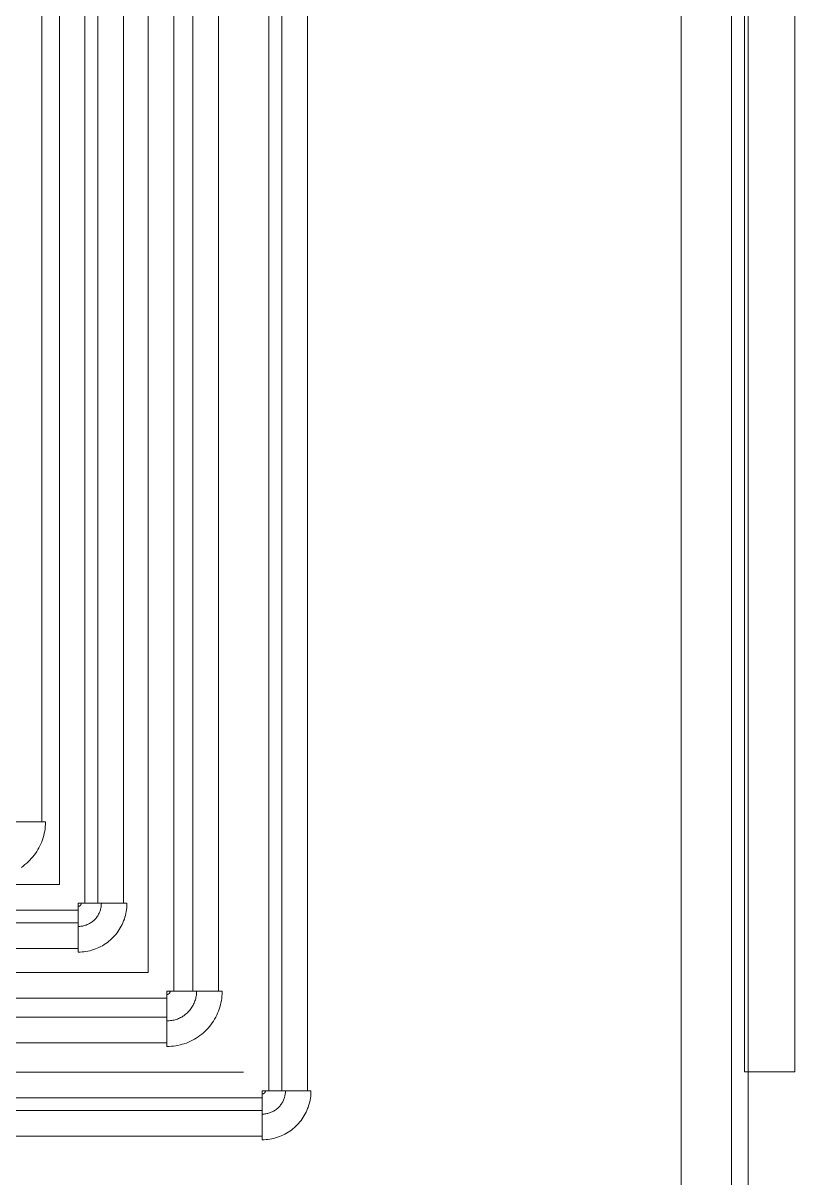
# Model space of a CAD drawing. Header units: metres. Extents: x 29 to 86.9, y -23.2 to 39.7.
# Drawn here: x 70.779 to 71.546, y -17.73 to -16.584 of the extents above; entities that cross this region are included whole.
import ezdxf

# ---------------------------------------------------------------- set-up
doc = ezdxf.new("R2010")
doc.units = ezdxf.units.M
doc.header["$LTSCALE"] = 100
doc.layers.get('0').update_dxf_attribs({"color": 254})
doc.layers.add('Arqui', color=8, linetype='Continuous', lineweight=0)
doc.layers.add('P-PIPE', color=7, linetype='Continuous', lineweight=18)

# ---------------------------------------------------------------- blocks, each defined once
blk = doc.blocks.new('estructura etapa 3')
at = {"layer": 'Arqui'}
blk.add_line((-60.702, -6655.3542), (-60.702, -6714.9141), dxfattribs=at)
blk.add_line((-60.702, -6655.3542), (-60.702, -6714.9141), dxfattribs=at)
blk = doc.blocks.new('A$C9582355f')
at = {"layer": 'Arqui'}
for points in [[(42.5131, 5.5393), (42.5631, 5.5393), (42.5631, 7.2668), (42.5131, 7.2668)], [(42.4501, 5.3653), (42.5001, 5.3653), (42.5001, 7.0928), (42.4501, 7.0928)]]:
    blk.add_lwpolyline(points, close=True, dxfattribs=at)
blk.add_blockref('estructura etapa 3', (103.2187, 6714.9141), dxfattribs=at)
blk = doc.blocks.new('Elbow - Welded - REFRIGERACION-V10-NIVEL 02')
at = {"layer": 'P-PIPE', "color": 1, "true_color": 0xff0000}
for p, q in [((-0.0163, 0.0131), (-0.0163, -0.0131)), ((-0.0163, 0.0131), (-0.0163, -0.0131)), ((0.0131, 0.0163), (-0.0131, 0.0163)), ((0.0131, 0.0163), (-0.0131, 0.0163))]:
    blk.add_line(p, q, dxfattribs=at)
at = {"layer": 'P-PIPE', "color": 1, "true_color": 0xff0000, "flags": 128}
for points in [[(-0.0163, -0.0131), (-0.0151, -0.0131), (-0.014, -0.0131), (-0.0128, -0.0129), (-0.0116, -0.0128), (-0.0105, -0.0126), (-0.0093, -0.0123), (-0.0082, -0.012), (-0.0071, -0.0117), (-0.0059, -0.0113), (-0.0048, -0.0108), (-0.0038, -0.0103), (-0.0027, -0.0098), (-0.0017, -0.0093), (-0.0007, -0.0086), (0.0003, -0.008), (0.0013, -0.0073), (0.0022, -0.0066), (0.0031, -0.0058), (0.004, -0.005), (0.0048, -0.0042), (0.0056, -0.0033), (0.0064, -0.0025), (0.0071, -0.0015), (0.0078, -0.0006), (0.0085, 0.0004), (0.0091, 0.0014), (0.0097, 0.0024), (0.0102, 0.0035), (0.0107, 0.0046), (0.0111, 0.0056), (0.0115, 0.0068), (0.0119, 0.0079), (0.0122, 0.009), (0.0125, 0.0102), (0.0127, 0.0113), (0.0129, 0.0125), (0.013, 0.0136), (0.0131, 0.0148), (0.0131, 0.016), (0.0131, 0.0163)], [(-0.0131, 0.0163), (-0.0131, 0.0162), (-0.0132, 0.0161), (-0.0132, 0.0159), (-0.0132, 0.0158), (-0.0132, 0.0157), (-0.0132, 0.0156), (-0.0133, 0.0154), (-0.0133, 0.0153), (-0.0134, 0.0152), (-0.0134, 0.0151), (-0.0134, 0.015), (-0.0135, 0.0149), (-0.0136, 0.0147), (-0.0136, 0.0146), (-0.0137, 0.0145), (-0.0138, 0.0144), (-0.0139, 0.0143), (-0.0139, 0.0142), (-0.014, 0.0141), (-0.0141, 0.014), (-0.0142, 0.014), (-0.0143, 0.0139), (-0.0144, 0.0138), (-0.0145, 0.0137), (-0.0146, 0.0136), (-0.0147, 0.0136), (-0.0148, 0.0135), (-0.0149, 0.0135), (-0.0151, 0.0134), (-0.0152, 0.0134), (-0.0153, 0.0133), (-0.0154, 0.0133), (-0.0155, 0.0132), (-0.0157, 0.0132), (-0.0158, 0.0132), (-0.0159, 0.0132), (-0.016, 0.0132), (-0.0162, 0.0132), (-0.0163, 0.0131), (-0.0163, 0.0131)]]:
    blk.add_lwpolyline(points, dxfattribs=at)
blk = doc.blocks.new('Elbow - Welded - REFRIGERACION-V17-NIVEL 02')
at = {"layer": 'P-PIPE', "color": 11, "true_color": 0xff8080}
for p, q in [((71.0167, -17.6469), (71.0167, -17.6668)), ((71.0167, -17.6469), (71.0167, -17.6668)), ((71.0398, -17.6437), (71.0199, -17.6437)), ((71.0398, -17.6437), (71.0199, -17.6437))]:
    blk.add_line(p, q, dxfattribs=at)
at = {"layer": 'P-PIPE', "color": 11, "true_color": 0xff8080, "flags": 128}
for points in [[(71.0198, -17.6446), (71.0197, -17.6447), (71.0197, -17.6448), (71.0196, -17.6449), (71.0196, -17.645), (71.0195, -17.6452), (71.0195, -17.6453), (71.0194, -17.6454), (71.0193, -17.6455), (71.0193, -17.6456), (71.0192, -17.6457), (71.0191, -17.6458), (71.019, -17.6459), (71.0189, -17.646), (71.0188, -17.6461), (71.0187, -17.6461), (71.0186, -17.6462), (71.0185, -17.6463), (71.0184, -17.6464), (71.0183, -17.6464), (71.0182, -17.6465), (71.0181, -17.6465), (71.018, -17.6466), (71.0179, -17.6466), (71.0177, -17.6467), (71.0176, -17.6467), (71.0175, -17.6468), (71.0174, -17.6468), (71.0172, -17.6468), (71.0171, -17.6468), (71.017, -17.6468), (71.0169, -17.6469), (71.0167, -17.6469), (71.0167, -17.6469)], [(71.0167, -17.6668), (71.0176, -17.6668), (71.0186, -17.6667), (71.0195, -17.6666), (71.0204, -17.6665), (71.0213, -17.6663), (71.0222, -17.6661), (71.0231, -17.6659), (71.024, -17.6656), (71.0249, -17.6653), (71.0257, -17.665), (71.0266, -17.6646), (71.0274, -17.6642), (71.0282, -17.6637), (71.029, -17.6633), (71.0298, -17.6628), (71.0305, -17.6622), (71.0313, -17.6617), (71.032, -17.6611), (71.0326, -17.6604), (71.0333, -17.6598), (71.0339, -17.6591), (71.0345, -17.6584), (71.0351, -17.6577), (71.0357, -17.6569), (71.0362, -17.6562), (71.0367, -17.6554), (71.0371, -17.6546), (71.0375, -17.6538), (71.0379, -17.6529), (71.0383, -17.6521), (71.0386, -17.6512), (71.0389, -17.6503), (71.0389, -17.6501)], [(71.0199, -17.6437), (71.0199, -17.6438), (71.0199, -17.6439), (71.0199, -17.6441), (71.0198, -17.6442), (71.0198, -17.6443), (71.0198, -17.6444), (71.0198, -17.6446), (71.0198, -17.6446)], [(71.0389, -17.6501), (71.0392, -17.6492), (71.0394, -17.6483), (71.0395, -17.6474), (71.0397, -17.6465), (71.0398, -17.6456), (71.0398, -17.6447), (71.0398, -17.6437), (71.0398, -17.6437)]]:
    blk.add_lwpolyline(points, dxfattribs=at)
blk = doc.blocks.new('Elbow - Welded - REFRIGERACION-V15-NIVEL 02')
at = {"layer": 'P-PIPE', "color": 11, "true_color": 0xff8080}
for p, q in [((0.01, 0.0131), (-0.01, 0.0131)), ((0.01, 0.0131), (-0.01, 0.0131)), ((-0.0131, 0.01), (-0.0131, -0.01)), ((-0.0131, 0.01), (-0.0131, -0.01))]:
    blk.add_line(p, q, dxfattribs=at)
at = {"layer": 'P-PIPE', "color": 11, "true_color": 0xff8080, "flags": 128}
for points in [[(-0.0131, -0.01), (-0.0122, -0.01), (-0.0113, -0.0099), (-0.0104, -0.0098), (-0.0095, -0.0097), (-0.0086, -0.0095), (-0.0077, -0.0093), (-0.0068, -0.0091), (-0.0059, -0.0088), (-0.005, -0.0085), (-0.0041, -0.0081), (-0.0033, -0.0078), (-0.0025, -0.0074), (-0.0017, -0.0069), (-0.0009, -0.0064), (-0.0001, -0.0059), (0.0007, -0.0054), (0.0014, -0.0048), (0.0021, -0.0042), (0.0028, -0.0036), (0.0034, -0.003), (0.0041, -0.0023), (0.0047, -0.0016), (0.0052, -0.0009), (0.0058, -0.0001), (0.0063, 0.0007), (0.0068, 0.0014), (0.0072, 0.0023), (0.0077, 0.0031), (0.008, 0.0039), (0.0084, 0.0048), (0.0087, 0.0056), (0.009, 0.0065), (0.0092, 0.0074), (0.0095, 0.0083), (0.0096, 0.0092), (0.0098, 0.0101), (0.0099, 0.0111), (0.0099, 0.012), (0.01, 0.0129), (0.01, 0.0131)], [(-0.01, 0.0131), (-0.01, 0.013), (-0.01, 0.0129), (-0.01, 0.0128), (-0.01, 0.0126), (-0.01, 0.0125), (-0.0101, 0.0124), (-0.0101, 0.0123), (-0.0101, 0.0121), (-0.0102, 0.012), (-0.0102, 0.0119), (-0.0103, 0.0118), (-0.0103, 0.0117), (-0.0104, 0.0116), (-0.0105, 0.0115), (-0.0105, 0.0114), (-0.0106, 0.0113), (-0.0107, 0.0112), (-0.0108, 0.0111), (-0.0108, 0.011), (-0.0109, 0.0109), (-0.011, 0.0108), (-0.0111, 0.0107), (-0.0112, 0.0106), (-0.0113, 0.0105), (-0.0114, 0.0105), (-0.0115, 0.0104), (-0.0117, 0.0103), (-0.0118, 0.0103), (-0.0119, 0.0102), (-0.012, 0.0102), (-0.0121, 0.0101), (-0.0122, 0.0101), (-0.0124, 0.0101), (-0.0125, 0.01), (-0.0126, 0.01), (-0.0127, 0.01), (-0.0129, 0.01), (-0.013, 0.01), (-0.0131, 0.01), (-0.0131, 0.01)]]:
    blk.add_lwpolyline(points, dxfattribs=at)

msp = doc.modelspace()

# ---------------------------------------------------------------- linework, layer by layer
at = {"layer": 'P-PIPE', "color": 1, "true_color": 0xff0000}
for p, q in [((70.7979, -17.3766), (70.7979, -13.9028)), ((70.9036, -14.0425), (70.9036, -17.5262)), ((70.929, -14.0425), (70.929, -17.5448)), ((70.948, -17.5448), (70.948, -14.0425)), ((70.9734, -17.5448), (70.9734, -14.0611)), ((70.8016, -17.3766), (70.7467, -17.3766)), ((70.9036, -17.5262), (61.2522, -17.5262)), ((70.9771, -17.5448), (70.9222, -17.5448)), ((70.9222, -17.5448), (70.9222, -17.5997)), ((70.9222, -17.5516), (61.2522, -17.5516)), ((61.2522, -17.5707), (70.9222, -17.5707)), ((61.2708, -17.5961), (70.9222, -17.5961))]:
    msp.add_line(p, q, dxfattribs=at)
at = {"layer": 'P-PIPE', "color": 11, "true_color": 0xff8080}
for p, q in [((70.8154, -13.9588), (70.8154, -17.4389)), ((70.8408, -13.9588), (70.8408, -17.4575)), ((70.8535, -17.4575), (70.8535, -13.9588)), ((70.8789, -17.4575), (70.8789, -13.9774)), ((71.0235, -14.135), (71.0235, -17.6437)), ((71.0362, -17.6437), (71.0362, -14.135)), ((71.0616, -17.6437), (71.0616, -14.1536)), ((70.8154, -17.4389), (61.1584, -17.4389)), ((70.834, -17.4643), (61.1584, -17.4643)), ((70.8825, -17.4575), (70.834, -17.4575)), ((70.834, -17.4575), (70.834, -17.506)), ((61.1584, -17.477), (70.834, -17.477)), ((61.177, -17.5024), (70.834, -17.5024)), ((70.9981, -17.6251), (61.3467, -17.6251)), ((71.0167, -17.6505), (61.3467, -17.6505)), ((71.0167, -17.6437), (71.0167, -17.6437)), ((71.0652, -17.6437), (71.0167, -17.6437)), ((71.0167, -17.6441), (71.0167, -17.6922)), ((61.3467, -17.6632), (71.0167, -17.6632)), ((61.3653, -17.6886), (71.0167, -17.6886))]:
    msp.add_line(p, q, dxfattribs=at)
at = {"layer": 'P-PIPE', "color": 1, "true_color": 0xff0000, "flags": 128}
for points in [[(70.7777, -17.4219), (70.7795, -17.4206), (70.7812, -17.4192), (70.7829, -17.4178), (70.7845, -17.4163), (70.786, -17.4148), (70.7875, -17.4132), (70.789, -17.4115), (70.7903, -17.4098), (70.7916, -17.408), (70.7929, -17.4062), (70.794, -17.4043), (70.7951, -17.4024), (70.7961, -17.4005), (70.797, -17.3985), (70.7978, -17.3965), (70.7986, -17.3944), (70.7993, -17.3923), (70.7998, -17.3902), (70.8003, -17.3881), (70.8008, -17.3859), (70.8011, -17.3837), (70.8013, -17.3815), (70.8015, -17.3794), (70.8016, -17.3772), (70.8016, -17.3766)], [(70.9222, -17.5997), (70.9244, -17.5996), (70.9266, -17.5995), (70.9288, -17.5993), (70.9309, -17.599), (70.9331, -17.5986), (70.9352, -17.5981), (70.9374, -17.5975), (70.9394, -17.5969), (70.9415, -17.5962), (70.9436, -17.5953), (70.9456, -17.5945), (70.9475, -17.5935), (70.9495, -17.5924), (70.9513, -17.5913), (70.9532, -17.5901), (70.955, -17.5888), (70.9567, -17.5875), (70.9584, -17.5861), (70.96, -17.5846), (70.9615, -17.583), (70.963, -17.5814), (70.9645, -17.5798), (70.9658, -17.5781), (70.9671, -17.5763), (70.9684, -17.5745), (70.9695, -17.5726), (70.9706, -17.5707), (70.9716, -17.5687), (70.9725, -17.5667), (70.9733, -17.5647), (70.9741, -17.5626), (70.9748, -17.5605), (70.9753, -17.5584), (70.9758, -17.5563), (70.9763, -17.5541), (70.9766, -17.552), (70.9768, -17.5498), (70.977, -17.5476), (70.9771, -17.5454), (70.9771, -17.5448)]]:
    msp.add_lwpolyline(points, dxfattribs=at)
at = {"layer": 'P-PIPE', "color": 11, "true_color": 0xff8080, "flags": 128}
for points in [[(70.834, -17.506), (70.8359, -17.506), (70.8379, -17.5058), (70.8398, -17.5056), (70.8417, -17.5054), (70.8436, -17.505), (70.8455, -17.5046), (70.8474, -17.5041), (70.8493, -17.5035), (70.8511, -17.5029), (70.8529, -17.5022), (70.8547, -17.5014), (70.8564, -17.5005), (70.8581, -17.4996), (70.8598, -17.4986), (70.8614, -17.4975), (70.863, -17.4964), (70.8645, -17.4952), (70.866, -17.4939), (70.8674, -17.4926), (70.8688, -17.4913), (70.8701, -17.4899), (70.8714, -17.4884), (70.8726, -17.4869), (70.8737, -17.4853), (70.8748, -17.4837), (70.8758, -17.482), (70.8768, -17.4803), (70.8777, -17.4786), (70.8785, -17.4768), (70.8792, -17.4751), (70.8799, -17.4732), (70.8805, -17.4714), (70.881, -17.4695), (70.8814, -17.4676), (70.8818, -17.4657), (70.8821, -17.4638), (70.8823, -17.4619), (70.8825, -17.4599), (70.8825, -17.458), (70.8825, -17.4575)], [(71.0167, -17.6437), (71.0167, -17.6501), (71.0167, -17.6569)], [(71.0167, -17.6569), (71.0167, -17.6501), (71.0167, -17.6437)], [(71.0623, -17.6603), (71.0629, -17.6585), (71.0635, -17.6566), (71.064, -17.6547), (71.0644, -17.6528), (71.0647, -17.6509), (71.0649, -17.649), (71.0651, -17.647), (71.0652, -17.6451), (71.0652, -17.6437)], [(71.0167, -17.6569), (71.0167, -17.6651), (71.0167, -17.6728), (71.0167, -17.6793), (71.0167, -17.6844), (71.0167, -17.6875), (71.0167, -17.6886)], [(71.0167, -17.6886), (71.0167, -17.6875), (71.0167, -17.6844), (71.0167, -17.6793), (71.0167, -17.6728), (71.0167, -17.6651), (71.0167, -17.6569)], [(71.0167, -17.6922), (71.0187, -17.6922), (71.0206, -17.6921), (71.0225, -17.6919), (71.0244, -17.6916), (71.0264, -17.6913), (71.0282, -17.6909), (71.0301, -17.6904), (71.032, -17.6898), (71.0338, -17.6891), (71.0356, -17.6884), (71.0374, -17.6876), (71.0391, -17.6868), (71.0408, -17.6858), (71.0425, -17.6848), (71.0441, -17.6838), (71.0457, -17.6826), (71.0472, -17.6815), (71.0487, -17.6802), (71.0501, -17.6789), (71.0515, -17.6775), (71.0528, -17.6761), (71.0541, -17.6746), (71.0553, -17.6731), (71.0565, -17.6716), (71.0575, -17.6699), (71.0586, -17.6683), (71.0595, -17.6666), (71.0604, -17.6649), (71.0612, -17.6631), (71.0619, -17.6613), (71.0623, -17.6603)]]:
    msp.add_lwpolyline(points, dxfattribs=at)
at = {"layer": 'P-PIPE', "color": 11, "true_color": 0xff8080}
for centre in [(70.834, -17.4575), (70.834, -17.4575), (71.0167, -17.6437), (71.0167, -17.6437)]:
    msp.add_arc(centre, 0.000329, 270, 0, dxfattribs=at)
at = {"layer": 'P-PIPE', "color": 1, "true_color": 0xff0000}
msp.add_arc((70.9222, -17.5448), 0.00035, 270, 0, dxfattribs=at)
msp.add_arc((70.9222, -17.5448), 0.00035, 270, 0, dxfattribs=at)

# ---------------------------------------------------------------- block references
msp.add_blockref('A$C9582355f', (28.9827, -23.164))
at = {"layer": 'P-PIPE', "color": 11, "true_color": 0xff8080}
for name, p in [('Elbow - Welded - REFRIGERACION-V15-NIVEL 02', (70.8471, -17.4706)), ('Elbow - Welded - REFRIGERACION-V17-NIVEL 02', (0, 0))]:
    msp.add_blockref(name, p, dxfattribs=at)
at = {"layer": 'P-PIPE', "color": 1, "true_color": 0xff0000}
msp.add_blockref('Elbow - Welded - REFRIGERACION-V10-NIVEL 02', (70.9385, -17.5611), dxfattribs=at)

doc.saveas('drawing.dxf')
